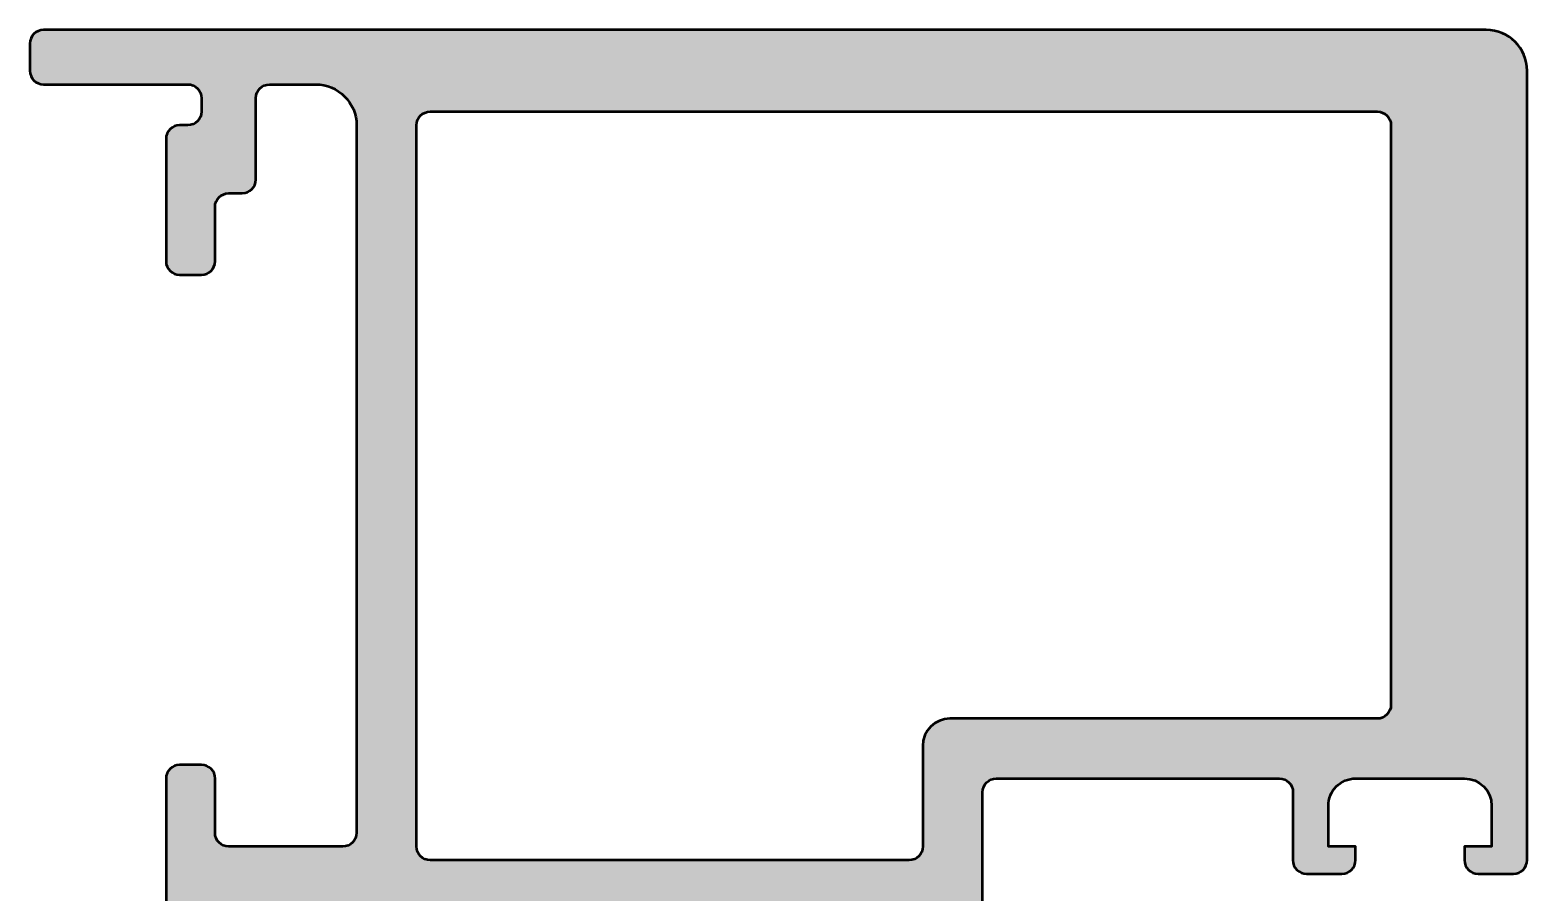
# Model space of a CAD drawing. Extents: x -35 to 20, y 0 to 92.5.
# Drawn here: x -35 to 20, y 60.8 to 92.5 of the extents above; entities that cross this region are included whole.
import ezdxf

# ---------------------------------------------------------------- set-up
doc = ezdxf.new("R2010")
doc.units = 0
doc.layers.add('0S-Alu contour', color=7, linetype='Continuous', lineweight=50)
doc.layers.add('0S-Alu hatch', color=252, linetype='Continuous', lineweight=25)

# ---------------------------------------------------------------- blocks, each defined once
blk = doc.blocks.new('462790__C3A1B4EF_388E_4895_BCE4_7802C38D1C9B_')
at = {"layer": '0S-Alu hatch'}
h = blk.add_hatch(color=256, dxfattribs=at)
edge = h.paths.add_edge_path()
edge.add_line((18.50000000000001, 92.5), (-34.5, 92.5))
edge.add_arc((-34.5, 92), 0.5, 90, 180)
edge.add_line((-35, 92), (-35, 90.99999999999999))
edge.add_arc((-34.5, 90.99999999999999), 0.5, 180, 270)
edge.add_line((-34.5, 90.49999999999999), (-29.20000000000005, 90.49999999999999))
edge.add_ellipse((-29.20000000000004, 89.99999999999999), major_axis=(-0.5, 0), ratio=1, start_angle=180, end_angle=270.0000000000004, ccw=False)
edge.add_line((-28.70000000000004, 89.99999999999999), (-28.70000000000004, 89.49999999999999))
edge.add_ellipse((-29.20000000000005, 89.50000000000001), major_axis=(-0.5000000000000071, 0), ratio=1, start_angle=90, end_angle=180, ccw=False)
edge.add_line((-29.20000000000005, 88.99999999999999), (-29.50000000000005, 88.99999999999996))
edge.add_arc((-29.50000000000005, 88.49999999999997), 0.5, 90, 180)
edge.add_line((-30.00000000000005, 88.49999999999997), (-30.00000000000005, 83.99999999999994))
edge.add_arc((-29.50000000000005, 83.99999999999994), 0.5000000000000036, 180, 270)
edge.add_line((-29.50000000000005, 83.49999999999994), (-28.70000000000004, 83.49999999999994))
edge.add_arc((-28.70000000000004, 83.99999999999994), 0.5, 270, 360)
edge.add_line((-28.20000000000004, 83.99999999999994), (-28.20000000000004, 85.99999999999996))
edge.add_ellipse((-27.70000000000003, 85.99999999999996), major_axis=(-0.5000000000000036, 0), ratio=1, start_angle=270, end_angle=360, ccw=False)
edge.add_line((-27.70000000000003, 86.49999999999996), (-27.20000000000003, 86.49999999999996))
edge.add_arc((-27.20000000000003, 86.99999999999994), 0.5, 270, 360)
edge.add_line((-26.70000000000003, 86.99999999999994), (-26.70000000000003, 89.99999999999999))
edge.add_ellipse((-26.20000000000003, 89.99999999999999), major_axis=(-0.5000000000000071, 0), ratio=1, start_angle=270, end_angle=360, ccw=False)
edge.add_line((-26.20000000000003, 90.49999999999999), (-24.50000000000001, 90.49999999999999))
edge.add_ellipse((-24.50000000000001, 88.99999999999996), major_axis=(-1.500000000000013, 0), ratio=1, start_angle=180, end_angle=269.9999999999999, ccw=False)
edge.add_line((-22.99999999999999, 88.99999999999996), (-22.99999999999999, 62.99999999999979))
edge.add_ellipse((-23.49999999999999, 62.99999999999978), major_axis=(-0.4999999999999965, 0), ratio=1, start_angle=89.9999999999996, end_angle=180, ccw=False)
edge.add_line((-23.49999999999999, 62.49999999999978), (-27.70000000000003, 62.49999999999978))
edge.add_ellipse((-27.70000000000004, 62.99999999999978), major_axis=(-0.4999999999999929, 0), ratio=1, start_angle=0, end_angle=90.0000000000004, ccw=False)
edge.add_line((-28.20000000000003, 62.99999999999979), (-28.20000000000003, 64.9999999999998))
edge.add_arc((-28.70000000000003, 64.9999999999998), 0.5000000000000036, 0, 90.0000000000004)
edge.add_line((-28.70000000000004, 65.4999999999998), (-29.50000000000005, 65.4999999999998))
edge.add_arc((-29.50000000000005, 64.9999999999998), 0.5, 90, 180)
edge.add_line((-30.00000000000005, 64.9999999999998), (-30.00000000000005, 60.5))
edge.add_arc((-29.50000000000005, 60.5), 0.5, 180, 270)
edge.add_line((-29.50000000000005, 60), (-18.00000000000002, 60))
edge.add_ellipse((-18.09999999999998, 59.71715728752538), major_axis=(-0.2999999999999814, 0), ratio=1, start_angle=180, end_angle=250.528779365515, ccw=False)
edge.add_line((-17.80000000000001, 59.71715728752537), (-17.80000000000001, 59.28284271247461))
edge.add_ellipse((-18.1, 59.28284271247461), major_axis=(-0.2999999999999971, 0), ratio=1, start_angle=109.4712206344903, end_angle=180, ccw=False)
edge.add_line((-18, 58.99999999999999), (-18.00000000000001, 57.10000000000003))
edge.add_arc((-17.69999999999997, 57.10000000000003), 0.3000000000000398, 180, 270)
edge.add_line((-17.69999999999997, 56.79999999999999), (-16.71000000000005, 56.79999999999999))
edge.add_arc((-16.71000000000005, 57.10000000000003), 0.3000000000000398, 270, 360)
edge.add_line((-16.41000000000001, 57.10000000000003), (-16.41000000000001, 59.79999999999999))
edge.add_ellipse((-16.21000000000001, 59.79999999999999), major_axis=(-0.2000000000000028, 0), ratio=1, start_angle=270, end_angle=360, ccw=False)
edge.add_line((-16.21000000000001, 60), (-12.00000000000001, 60))
edge.add_ellipse((-12, 59.49999999999999), major_axis=(-0.5, 0), ratio=1, start_angle=180, end_angle=270.0000000000008, ccw=False)
edge.add_line((-11.5, 59.49999999999999), (-11.5, 58.79999999999999))
edge.add_line((-11.5, 58.79999999999999), (-12.88149545762237, 56.40717967697243))
edge.add_arc((-12.76188021535171, 56.33811978464828), 0.1381197846482973, 150.0000000000003, 273.7233749421727)
edge.add_arc((-13.07760790739125, 61.18973758213686), 5.000000000000015, 273.7233749421719, 305.6276587366745)
edge.add_ellipse((-9.000000000000005, 55.49999999999998), major_axis=(-2.000000000000013, 0), ratio=1, start_angle=234.3723412633256, end_angle=305.62765873667433, ccw=False)
edge.add_arc((-4.922392092608756, 61.18973758213684), 5, 234.3723412633254, 266.2766250578281)
edge.add_arc((-5.238119784648301, 56.33811978464828), 0.1381197846483037, 266.2766250578284, 389.9999999999982)
edge.add_line((-5.118504542377632, 56.40717967697243), (-6.500000000000003, 58.79999999999999))
edge.add_line((-6.500000000000003, 58.79999999999999), (-6.500000000000003, 59.49999999999999))
edge.add_ellipse((-6.000000000000002, 59.49999999999999), major_axis=(-0.5000000000000009, 0), ratio=1, start_angle=269.9999999999997, end_angle=360, ccw=False)
edge.add_line((-6, 60), (-1.790000000000006, 60))
edge.add_ellipse((-1.790000000000006, 59.8), major_axis=(-0.2000000000000099, 0), ratio=1, start_angle=180, end_angle=269.9999999999999, ccw=False)
edge.add_line((-1.589999999999996, 59.8), (-1.589999999999996, 57.10000000000004))
edge.add_arc((-1.289999999999963, 57.10000000000004), 0.3000000000000327, 180, 270)
edge.add_line((-1.289999999999963, 56.8), (-0.3000000000000398, 56.79999999999999))
edge.add_arc((-0.3000000000000398, 57.10000000000004), 0.3000000000000398, 270, 360)
edge.add_line((0, 57.10000000000004), (0, 59))
edge.add_ellipse((0.0999999999999993, 59.28284271247462), major_axis=(-0.2999999999999992, 0), ratio=1, start_angle=0, end_angle=70.52877936550948, ccw=False)
edge.add_line((-0.2000000000000028, 59.28284271247462), (-0.2000000000000028, 59.71715728752538))
edge.add_ellipse((0.1000000000000055, 59.71715728752537), major_axis=(-0.3000000000000083, 0), ratio=1, start_angle=289.47122063449126, end_angle=360, ccw=False)
edge.add_line((0, 60), (0, 64.49999999999999))
edge.add_ellipse((0.4999999999999952, 64.49999999999999), major_axis=(-0.4999999999999952, 0), ratio=1, start_angle=269.99999999999943, end_angle=360, ccw=False)
edge.add_line((0.5, 64.99999999999999), (10.90000000000002, 64.99999999999999))
edge.add_ellipse((10.90000000000003, 64.5), major_axis=(-0.4999999999999858, 0), ratio=1, start_angle=180, end_angle=270.0000000000002, ccw=False)
edge.add_line((11.40000000000002, 64.49999999999999), (11.40000000000002, 62))
edge.add_arc((11.90000000000003, 62.00000000000001), 0.5000000000000071, 180, 270.0000000000008)
edge.add_line((11.90000000000003, 61.5), (13.20000000000002, 61.5))
edge.add_arc((13.20000000000002, 62), 0.5, 270, 360)
edge.add_line((13.70000000000002, 62), (13.70000000000002, 62.5))
edge.add_line((13.70000000000002, 62.5), (12.70000000000002, 62.5))
edge.add_line((12.70000000000002, 62.5), (12.70000000000002, 64))
edge.add_ellipse((13.7, 64.00000000000003), major_axis=(-0.9999999999999769, 0), ratio=1, start_angle=269.9999999999991, end_angle=360, ccw=False)
edge.add_line((13.70000000000002, 65), (17.70000000000002, 65))
edge.add_ellipse((17.7, 63.99999999999998), major_axis=(-1.000000000000014, 0), ratio=1, start_angle=180, end_angle=269.999999999999, ccw=False)
edge.add_line((18.70000000000002, 64), (18.70000000000002, 62.5))
edge.add_line((18.70000000000002, 62.5), (17.70000000000002, 62.5))
edge.add_line((17.70000000000002, 62.5), (17.70000000000002, 62))
edge.add_arc((18.20000000000002, 62), 0.5, 180, 270)
edge.add_line((18.20000000000002, 61.5), (19.50000000000003, 61.5))
edge.add_arc((19.50000000000003, 62), 0.5, 270, 360)
edge.add_line((20.00000000000003, 62), (20.00000000000001, 91))
edge.add_arc((18.50000000000001, 91), 1.5, 0, 90)
edge = h.paths.add_edge_path()
edge.add_line((-20.3, 89.49999999999997), (14.50000000000003, 89.49999999999999))
edge.add_ellipse((14.50000000000003, 88.99999999999999), major_axis=(-0.5, 0), ratio=1, start_angle=180, end_angle=270, ccw=False)
edge.add_line((15.00000000000003, 88.99999999999999), (15, 67.69999999999997))
edge.add_ellipse((14.50000000000001, 67.69999999999997), major_axis=(-0.4999999999999858, 0), ratio=1, start_angle=90, end_angle=180, ccw=False)
edge.add_line((14.50000000000001, 67.19999999999997), (-1.199999999999995, 67.19999999999997))
edge.add_arc((-1.199999999999995, 66.19999999999999), 1, 90, 180)
edge.add_line((-2.199999999999995, 66.19999999999997), (-2.199999999999995, 62.49999999999997))
edge.add_ellipse((-2.699999999999995, 62.49999999999997), major_axis=(-0.5, 0), ratio=1, start_angle=90, end_angle=180, ccw=False)
edge.add_line((-2.699999999999995, 61.99999999999997), (-20.29999999999999, 61.99999999999999))
edge.add_ellipse((-20.29999999999999, 62.49999999999999), major_axis=(-0.5, 0), ratio=1, start_angle=0, end_angle=90, ccw=False)
edge.add_line((-20.79999999999999, 62.49999999999999), (-20.8, 88.99999999999996))
edge.add_ellipse((-20.3, 88.99999999999996), major_axis=(-0.5, 0), ratio=1, start_angle=270, end_angle=360, ccw=False)
at = {"layer": '0S-Alu contour', "color": 7}
for points in [[(18.50000000000001, 92.5), (-34.5, 92.5)], [(-35, 92), (-35, 90.99999999999999)], [(20.00000000000003, 62), (20.00000000000001, 91)], [(-34.5, 90.49999999999999), (-29.20000000000005, 90.49999999999999)], [(-26.20000000000003, 90.49999999999999), (-24.50000000000001, 90.49999999999999)], [(-28.70000000000004, 89.99999999999999), (-28.70000000000004, 89.49999999999999)], [(-26.70000000000003, 86.99999999999994), (-26.70000000000003, 89.99999999999999)], [(-20.3, 89.49999999999997), (14.50000000000003, 89.49999999999999)], [(-29.20000000000005, 88.99999999999999), (-29.50000000000005, 88.99999999999996)], [(-22.99999999999999, 88.99999999999996), (-22.99999999999999, 62.99999999999979)], [(-20.79999999999999, 62.49999999999999), (-20.8, 88.99999999999996)], [(15.00000000000003, 88.99999999999999), (15, 67.69999999999997)], [(-30.00000000000005, 88.49999999999997), (-30.00000000000005, 83.99999999999994)], [(-27.70000000000003, 86.49999999999996), (-27.20000000000003, 86.49999999999996)], [(-28.20000000000004, 83.99999999999994), (-28.20000000000004, 85.99999999999996)], [(-29.50000000000005, 83.49999999999994), (-28.70000000000004, 83.49999999999994)], [(14.50000000000001, 67.19999999999997), (-1.199999999999995, 67.19999999999997)], [(-2.199999999999995, 66.19999999999997), (-2.199999999999995, 62.49999999999997)], [(-28.70000000000004, 65.4999999999998), (-29.50000000000005, 65.4999999999998)], [(-30.00000000000005, 64.9999999999998), (-30.00000000000005, 60.5)], [(-28.20000000000003, 62.99999999999979), (-28.20000000000003, 64.9999999999998)], [(0.5, 64.99999999999999), (10.90000000000002, 64.99999999999999)], [(13.70000000000002, 65), (17.70000000000002, 65)], [(0, 60), (0, 64.49999999999999)], [(11.40000000000002, 64.49999999999999), (11.40000000000002, 62)], [(13.70000000000002, 62), (13.70000000000002, 62.5), (12.70000000000002, 62.5), (12.70000000000002, 64)], [(18.70000000000002, 64), (18.70000000000002, 62.5), (17.70000000000002, 62.5), (17.70000000000002, 62)], [(-23.49999999999999, 62.49999999999978), (-27.70000000000003, 62.49999999999978)], [(-2.699999999999995, 61.99999999999997), (-20.29999999999999, 61.99999999999999)], [(11.90000000000003, 61.5), (13.20000000000002, 61.5)], [(18.20000000000002, 61.5), (19.50000000000003, 61.5)], [(-29.50000000000005, 60), (-18.00000000000002, 60)], [(-16.21000000000001, 60), (-12.00000000000001, 60)], [(-6, 60), (-1.790000000000006, 60)], [(-17.80000000000001, 59.71715728752537), (-17.80000000000001, 59.28284271247461)], [(-16.41000000000001, 57.10000000000003), (-16.41000000000001, 59.79999999999999)], [(-11.5, 59.49999999999999), (-11.5, 58.79999999999999), (-12.88149545762237, 56.40717967697243)], [(-5.118504542377632, 56.40717967697243), (-6.500000000000003, 58.79999999999999), (-6.500000000000003, 59.49999999999999)], [(-1.589999999999996, 59.8), (-1.589999999999996, 57.10000000000004)], [(-0.2000000000000028, 59.28284271247462), (-0.2000000000000028, 59.71715728752538)], [(-18, 58.99999999999999), (-18.00000000000001, 57.10000000000003)], [(0, 57.10000000000004), (0, 59)], [(-17.69999999999997, 56.79999999999999), (-16.71000000000005, 56.79999999999999)], [(-1.289999999999963, 56.8), (-0.3000000000000398, 56.79999999999999)]]:
    blk.add_lwpolyline(points, dxfattribs=at)
for centre, radius, start, end in [((-34.5, 92), 0.5, 90, 180), ((18.50000000000001, 91), 1.5, 0, 90), ((-34.5, 90.99999999999999), 0.5, 180, 270), ((-29.50000000000005, 88.49999999999997), 0.5, 90, 180), ((-27.20000000000003, 86.99999999999994), 0.5, 270, 0), ((-29.50000000000005, 83.99999999999994), 0.5000000000000036, 180, 270), ((-28.70000000000004, 83.99999999999994), 0.5, 270, 0), ((-1.199999999999995, 66.19999999999999), 1, 90, 180), ((-29.50000000000005, 64.9999999999998), 0.5, 90, 180), ((-28.70000000000003, 64.9999999999998), 0.5000000000000036, 0, 90.0000000000004), ((11.90000000000003, 62.00000000000001), 0.5000000000000071, 180, 270.0000000000008), ((13.20000000000002, 62), 0.5, 270, 0), ((18.20000000000002, 62), 0.5, 180, 270), ((19.50000000000003, 62), 0.5, 270, 0), ((-29.50000000000005, 60.5), 0.5, 180, 270), ((-17.69999999999997, 57.10000000000003), 0.3000000000000398, 180, 270), ((-16.71000000000005, 57.10000000000003), 0.3000000000000398, 270, 0), ((-13.07760790739125, 61.18973758213686), 5.000000000000015, 273.7233749421719, 305.6276587366745), ((-4.922392092608756, 61.18973758213684), 5, 234.3723412633254, 266.2766250578281), ((-1.289999999999963, 57.10000000000004), 0.3000000000000327, 180, 270), ((-0.3000000000000398, 57.10000000000004), 0.3000000000000398, 270, 0), ((-12.76188021535171, 56.33811978464828), 0.1381197846482973, 150.0000000000003, 273.7233749421727), ((-5.238119784648301, 56.33811978464828), 0.1381197846483037, 266.2766250578284, 29.99999999999824)]:
    blk.add_arc(centre, radius, start, end, dxfattribs=at)
at = {"layer": '0S-Alu contour', "color": 7, "extrusion": (0, 0, -1)}
for centre, radius, start, end in [((29.20000000000004, 89.99999999999999), 0.5, 89.99999999999959, 180), ((26.20000000000003, 89.99999999999999), 0.5000000000000071, 0, 90), ((24.50000000000001, 88.99999999999996), 1.500000000000014, 90.00000000000014, 180), ((29.20000000000005, 89.50000000000001), 0.5000000000000071, 180, 270), ((20.3, 88.99999999999996), 0.5, 0, 90), ((-14.50000000000003, 88.99999999999999), 0.5, 90, 180), ((27.70000000000003, 85.99999999999996), 0.5000000000000036, 0, 90), ((-14.50000000000001, 67.69999999999997), 0.4999999999999858, 180, 270), ((-0.4999999999999952, 64.49999999999999), 0.4999999999999952, 0, 90.00000000000055), ((-10.90000000000003, 64.5), 0.4999999999999858, 89.9999999999998, 180), ((-13.7, 64.00000000000003), 0.9999999999999769, 0, 90.0000000000009), ((-17.7, 63.99999999999998), 1.000000000000014, 90.00000000000102, 180), ((27.70000000000004, 62.99999999999978), 0.4999999999999929, 269.9999999999996, 0), ((23.49999999999999, 62.99999999999978), 0.4999999999999965, 180, 270.0000000000004), ((20.29999999999999, 62.49999999999999), 0.5, 270, 0), ((2.699999999999995, 62.49999999999997), 0.5, 180, 270), ((18.09999999999998, 59.71715728752538), 0.2999999999999814, 109.471220634485, 180), ((16.21000000000001, 59.79999999999999), 0.2000000000000028, 0, 90), ((12, 59.49999999999999), 0.5, 89.9999999999992, 180), ((6.000000000000002, 59.49999999999999), 0.5000000000000009, 0, 90.0000000000003), ((1.790000000000006, 59.8), 0.2000000000000099, 90.00000000000011, 180), ((-0.1000000000000055, 59.71715728752537), 0.3000000000000083, 0, 70.52877936550873), ((18.1, 59.28284271247461), 0.2999999999999971, 180, 250.5287793655097), ((-0.0999999999999993, 59.28284271247462), 0.2999999999999992, 289.4712206344906, 0), ((9.000000000000005, 55.49999999999998), 2.000000000000013, 54.37234126332568, 125.6276587366744)]:
    blk.add_arc(centre, radius, start, end, dxfattribs=at)
blk = doc.blocks.new('442590__FC6CE394_F7CD_4E37_8745_D38F7A80DE35_')
at = {"layer": '0S-Alu contour', "color": 7}
blk.add_blockref('462790__C3A1B4EF_388E_4895_BCE4_7802C38D1C9B_', (0, 0), dxfattribs=at)

msp = doc.modelspace()

# ---------------------------------------------------------------- block references
at = {"layer": '0S-Alu contour', "color": 7}
msp.add_blockref('442590__FC6CE394_F7CD_4E37_8745_D38F7A80DE35_', (0, 0), dxfattribs=at)

doc.saveas('drawing.dxf')
